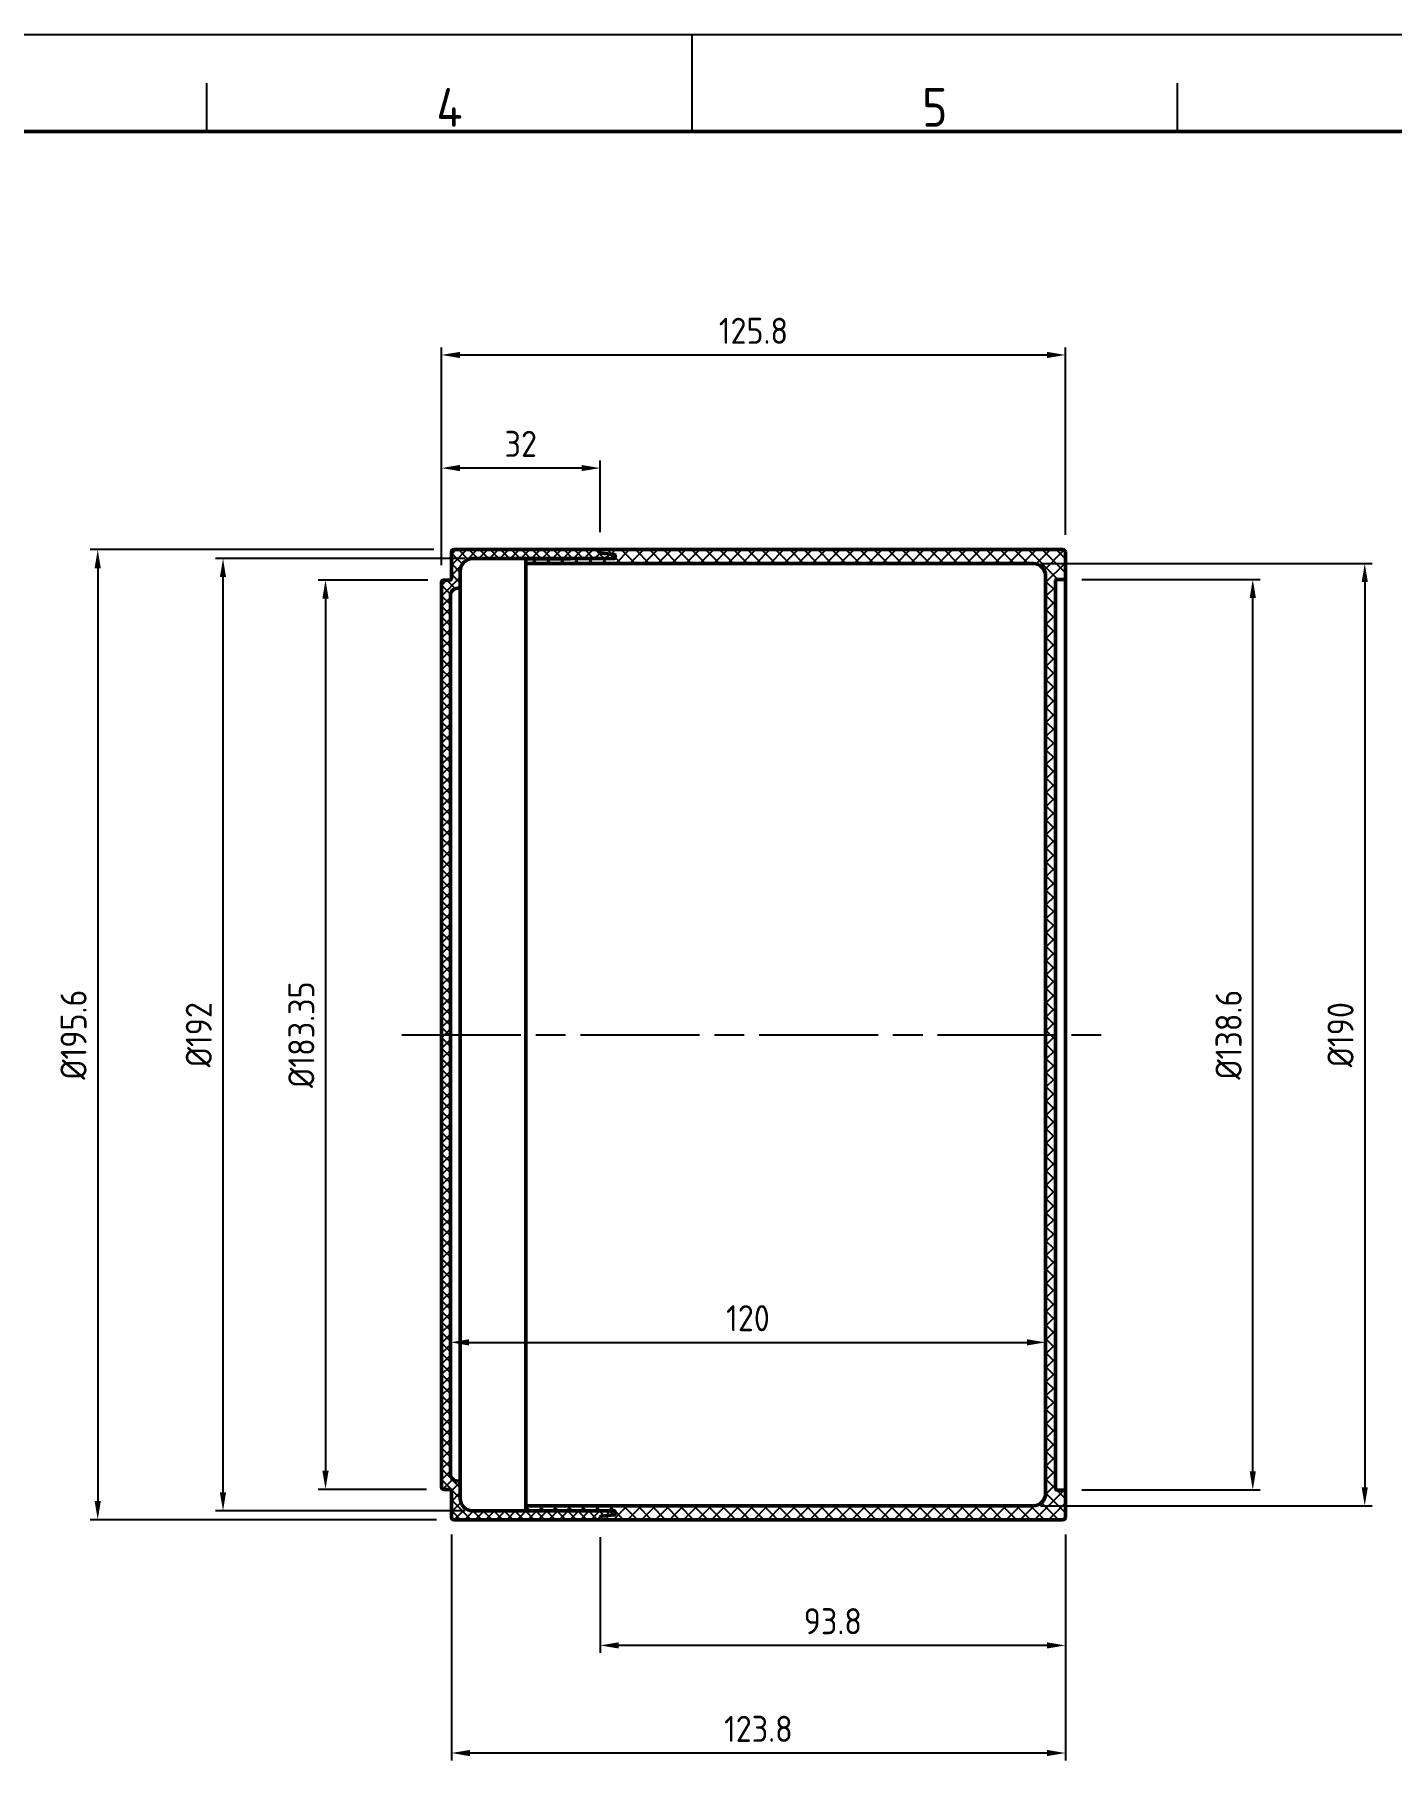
# Model space of a CAD drawing. Extents: x 0 to 822, y 0 to 581.
# Drawn here: x 278.4 to 551.9, y 233.2 to 581.2 of the extents above; entities that cross this region are included whole.
import ezdxf
from ezdxf.enums import TextEntityAlignment as Align

# ---------------------------------------------------------------- set-up
doc = ezdxf.new("R2010")
doc.units = 0
doc.header["$LTSCALE"] = 2
doc.linetypes.add('AM_ISO08W050', pattern=[18, 12, -1.5, 3, -1.5])
doc.layers.get('0').update_dxf_attribs({"linetype": 'CONTINUOUS'})
doc.layers.get('Defpoints').update_dxf_attribs({"linetype": 'CONTINUOUS'})
for name, color, linetype, lineweight in [('AM_0', 7, 'CONTINUOUS', 50), ('AM_5', 3, 'CONTINUOUS', 25), ('AM_7', 4, 'AM_ISO08W050', 25), ('AM_8', 1, 'CONTINUOUS', 25), ('AM_BOR', 7, 'CONTINUOUS', 50)]:
    doc.layers.add(name, color=color, linetype=linetype, lineweight=lineweight)
doc.styles.add('ACISOTS', font='isocp.shx', dxfattribs={"height": 1})
doc.styles.get("Standard").update_dxf_attribs({"font": 'ISOCP.SHX'})
doc.dimstyles.new('AM_ISO', dxfattribs={"dimtxt": 3.5, "dimasz": 2.5, "dimexe": 1, "dimexo": 1, "dimgap": 1.5, "dimtad": 1, "dimdsep": 46, "dimtxsty": 'Standard', "dimcen": 0, "dimclrd": 256, "dimclre": 256, "dimclrt": 2, "dimadec": 0, "dimazin": 2, "dimtp": 0.1, "dimtm": 0.1, "dimtfac": 0.71, "dimtdec": 3, "dimtmove": 0, "dimatfit": 3, "dimfxl": 1, "dimlwd": -1, "dimlwe": -1, "dimarcsym": 0})

# ---------------------------------------------------------------- blocks, each defined once
blk = doc.blocks.new('A3 ZTL')
blk.add_line((401.17, 280.82), (19.57, 280.82))
at = {"layer": 'AM_BOR', "color": 135, "lineweight": 25}
for p, q in [((0, 290.61), (410.96, 290.61)), ((205.48, 280.82), (205.48, 290.61)), ((156.56, 280.82), (156.56, 285.71)), ((254.4, 280.82), (254.4, 285.71))]:
    blk.add_line(p, q, dxfattribs=at)
at = {"layer": 'AM_BOR', "color": 135, "lineweight": 25, "style": 'ACISOTS'}
for s, p in [('4', (181.02, 283.27)), ('5', (229.94, 283.27))]:
    blk.add_text(s, height=3.91, dxfattribs=at).set_placement(p, align=Align.MIDDLE)
blk = doc.blocks.new('*D31')
at = {"layer": 'AM_5'}
for p, q in [((360.42, 474.23), (360.42, 518.11)), ((364.17, 516.61), (482.47, 516.61)), ((486.22, 480.36), (486.22, 518.11))]:
    blk.add_line(p, q, dxfattribs=at)
for points in [[(364.17, 517.23), (364.17, 515.98), (360.42, 516.61)], [(482.47, 517.23), (482.47, 515.98), (486.22, 516.61)]]:
    blk.add_solid(points, dxfattribs=at)
at = {"layer": 'Defpoints', "color": 0}
for p in [(486.22, 516.61), (486.22, 478.86), (360.42, 472.73)]:
    blk.add_point(p, dxfattribs=at)
at = {"layer": 'AM_5', "color": 3, "insert": (423.32, 521.48), "char_height": 5.25, "attachment_point": 5}
blk.add_mtext('125.8', dxfattribs=at)
blk = doc.blocks.new('*D32')
at = {"layer": 'AM_5'}
for p, q in [((360.42, 474.23), (360.42, 495.3)), ((392.42, 480.86), (392.42, 495.3)), ((388.67, 493.8), (364.17, 493.8))]:
    blk.add_line(p, q, dxfattribs=at)
for points in [[(364.17, 494.43), (364.17, 493.18), (360.42, 493.8)], [(388.67, 494.43), (388.67, 493.18), (392.42, 493.8)]]:
    blk.add_solid(points, dxfattribs=at)
at = {"layer": 'Defpoints', "color": 0}
for p in [(360.42, 493.8), (392.42, 479.36), (360.42, 472.73)]:
    blk.add_point(p, dxfattribs=at)
at = {"layer": 'AM_5', "color": 3, "insert": (376.42, 498.68), "char_height": 5.25, "attachment_point": 5}
blk.add_mtext('32', dxfattribs=at)
blk = doc.blocks.new('*D33')
at = {"layer": 'AM_5'}
for p, q in [((362.22, 327.63), (362.22, 316.03)), ((482.22, 327.63), (482.22, 316.03)), ((365.97, 317.53), (478.47, 317.53))]:
    blk.add_line(p, q, dxfattribs=at)
for points in [[(365.97, 318.15), (365.97, 316.9), (362.22, 317.53)], [(478.47, 318.15), (478.47, 316.9), (482.22, 317.53)]]:
    blk.add_solid(points, dxfattribs=at)
at = {"layer": 'Defpoints', "color": 0}
for p in [(362.22, 329.13), (482.22, 329.13), (482.22, 317.53)]:
    blk.add_point(p, dxfattribs=at)
at = {"layer": 'AM_5', "color": 3, "insert": (422.22, 322.4), "char_height": 5.25, "attachment_point": 5}
blk.add_mtext('120', dxfattribs=at)
blk = doc.blocks.new('*D34')
at = {"layer": 'AM_5'}
for p, q in [((486.22, 278.76), (486.22, 254.93)), ((392.42, 278.26), (392.42, 254.93)), ((482.47, 256.43), (396.17, 256.43))]:
    blk.add_line(p, q, dxfattribs=at)
for points in [[(396.17, 257.05), (396.17, 255.8), (392.42, 256.43)], [(482.47, 257.05), (482.47, 255.8), (486.22, 256.43)]]:
    blk.add_solid(points, dxfattribs=at)
at = {"layer": 'Defpoints', "color": 0}
for p in [(392.42, 279.76), (486.22, 280.26), (392.42, 256.43)]:
    blk.add_point(p, dxfattribs=at)
at = {"layer": 'AM_5', "color": 3, "insert": (439.32, 261.3), "char_height": 5.25, "attachment_point": 5}
blk.add_mtext('93.8', dxfattribs=at)
blk = doc.blocks.new('*D35')
at = {"layer": 'AM_5'}
for p, q in [((362.42, 278.76), (362.42, 233.23)), ((486.22, 278.76), (486.22, 233.23)), ((482.47, 234.73), (366.17, 234.73))]:
    blk.add_line(p, q, dxfattribs=at)
for points in [[(366.17, 235.35), (366.17, 234.1), (362.42, 234.73)], [(482.47, 235.35), (482.47, 234.1), (486.22, 234.73)]]:
    blk.add_solid(points, dxfattribs=at)
at = {"layer": 'Defpoints', "color": 0}
for p in [(362.42, 280.26), (486.22, 280.26), (362.42, 234.73)]:
    blk.add_point(p, dxfattribs=at)
at = {"layer": 'AM_5', "color": 3, "insert": (424.32, 239.6), "char_height": 5.25, "attachment_point": 5}
blk.add_mtext('123.8', dxfattribs=at)
blk = doc.blocks.new('*D36')
at = {"layer": 'AM_5'}
for p, q in [((481.22, 474.56), (548.06, 474.56)), ((546.56, 470.81), (546.56, 288.31)), ((481.22, 284.56), (548.06, 284.56))]:
    blk.add_line(p, q, dxfattribs=at)
for points in [[(545.93, 470.81), (547.18, 470.81), (546.56, 474.56)], [(545.93, 288.31), (547.18, 288.31), (546.56, 284.56)]]:
    blk.add_solid(points, dxfattribs=at)
at = {"layer": 'Defpoints', "color": 0}
for p in [(479.72, 474.56), (479.72, 284.56), (546.56, 284.56)]:
    blk.add_point(p, dxfattribs=at)
at = {"layer": 'AM_5', "color": 3, "insert": (541.68, 379.56), "char_height": 5.25, "attachment_point": 5, "rotation": 90}
blk.add_mtext('%%C190', dxfattribs=at)
blk = doc.blocks.new('*D37')
at = {"layer": 'AM_5'}
for p, q in [((489.52, 471.36), (525.48, 471.36)), ((523.98, 291.51), (523.98, 467.61)), ((489.52, 287.76), (525.48, 287.76))]:
    blk.add_line(p, q, dxfattribs=at)
for points in [[(523.36, 467.61), (524.61, 467.61), (523.98, 471.36)], [(523.36, 291.51), (524.61, 291.51), (523.98, 287.76)]]:
    blk.add_solid(points, dxfattribs=at)
at = {"layer": 'Defpoints', "color": 0}
for p in [(488.02, 471.36), (523.98, 471.36), (488.02, 287.76)]:
    blk.add_point(p, dxfattribs=at)
at = {"layer": 'AM_5', "color": 3, "insert": (519.11, 379.56), "char_height": 5.25, "attachment_point": 5, "rotation": 90}
blk.add_mtext('%%C138.6', dxfattribs=at)
blk = doc.blocks.new('*D38')
at = {"layer": 'AM_5'}
for p, q in [((358.92, 477.36), (289.63, 477.36)), ((291.13, 473.61), (291.13, 285.51)), ((359.42, 281.76), (289.63, 281.76))]:
    blk.add_line(p, q, dxfattribs=at)
for points in [[(290.51, 473.61), (291.76, 473.61), (291.13, 477.36)], [(290.51, 285.51), (291.76, 285.51), (291.13, 281.76)]]:
    blk.add_solid(points, dxfattribs=at)
at = {"layer": 'Defpoints', "color": 0}
for p in [(360.42, 477.36), (291.13, 281.76), (360.92, 281.76)]:
    blk.add_point(p, dxfattribs=at)
at = {"layer": 'AM_5', "color": 3, "insert": (286.26, 379.56), "char_height": 5.25, "attachment_point": 5, "rotation": 90}
blk.add_mtext('%%C195.6', dxfattribs=at)
blk = doc.blocks.new('*D39')
at = {"layer": 'AM_5'}
for p, q in [((365.22, 475.56), (314.89, 475.56)), ((316.39, 287.31), (316.39, 471.81)), ((365.22, 283.56), (314.89, 283.56))]:
    blk.add_line(p, q, dxfattribs=at)
for points in [[(315.76, 471.81), (317.01, 471.81), (316.39, 475.56)], [(315.76, 287.31), (317.01, 287.31), (316.39, 283.56)]]:
    blk.add_solid(points, dxfattribs=at)
at = {"layer": 'Defpoints', "color": 0}
for p in [(316.39, 475.56), (366.72, 475.56), (366.72, 283.56)]:
    blk.add_point(p, dxfattribs=at)
at = {"layer": 'AM_5', "color": 3, "insert": (311.51, 379.56), "char_height": 5.25, "attachment_point": 5, "rotation": 90}
blk.add_mtext('%%C192', dxfattribs=at)
blk = doc.blocks.new('*D40')
at = {"layer": 'AM_5'}
for p, q in [((357.65, 471.23), (335.55, 471.23)), ((337.05, 467.48), (337.05, 291.63)), ((357.42, 287.88), (335.55, 287.88))]:
    blk.add_line(p, q, dxfattribs=at)
for points in [[(336.43, 467.48), (337.68, 467.48), (337.05, 471.23)], [(336.43, 291.63), (337.68, 291.63), (337.05, 287.88)]]:
    blk.add_solid(points, dxfattribs=at)
at = {"layer": 'Defpoints', "color": 0}
for p in [(359.15, 471.23), (337.05, 287.88), (358.92, 287.88)]:
    blk.add_point(p, dxfattribs=at)
at = {"layer": 'AM_5', "color": 3, "insert": (332.18, 379.56), "char_height": 5.25, "attachment_point": 5, "rotation": 90}
blk.add_mtext('%%c183.35', dxfattribs=at)

msp = doc.modelspace()

# ---------------------------------------------------------------- hatches: boundary and pattern name
at = {"layer": 'AM_8'}
h = msp.add_hatch(dxfattribs=at)
h.set_pattern_fill('_U', color=256, scale=1.5, angle=45, style=0, double=1, pattern_type=0)
h.set_pattern_definition([(45, (243.7779, 64.9816), (-1.06066, 1.06066), []), (135, (243.7779, 64.9816), (-1.06066, -1.06066), [])])
edge = h.paths.add_edge_path()
edge.add_line((360.921, 287.882), (362.221, 287.882))
edge.add_arc((362.221, 287.682), 0.2, 0, 90, ccw=False)
edge.add_line((362.421, 287.682), (362.421, 282.257))
edge.add_arc((362.921, 282.257), 0.5, 180, 270)
edge.add_line((362.921, 281.757), (392.421, 281.757))
edge.add_line((392.421, 281.757), (392.421, 282.276))
edge.add_arc((392.621, 282.276), 0.2, 95.71059, 180, ccw=False)
edge.add_line((392.601, 282.475), (395.241, 282.739))
edge.add_arc((395.221, 282.938), 0.2, 275.71059, 360)
edge.add_line((395.421, 282.938), (395.421, 283.357))
edge.add_arc((395.221, 283.357), 0.2, 0, 90)
edge.add_line((395.221, 283.557), (366.721, 283.557))
edge.add_arc((366.721, 286.057), 2.5, 180, 270, ccw=False)
edge.add_line((364.221, 286.057), (364.221, 289.057))
edge.add_arc((363.721, 289.057), 0.5, 0, 90)
edge.add_arc((363.721, 291.057), 1.5, 180, 270, ccw=False)
edge.add_line((362.221, 291.057), (362.221, 468.057))
edge.add_arc((363.721, 468.057), 1.5, 90, 180, ccw=False)
edge.add_arc((363.721, 470.057), 0.5, 270, 360)
edge.add_line((364.221, 470.057), (364.221, 473.057))
edge.add_arc((366.721, 473.057), 2.5, 90, 180, ccw=False)
edge.add_line((366.721, 475.557), (395.221, 475.557))
edge.add_arc((395.221, 475.757), 0.2, 270, 360)
edge.add_line((395.421, 475.757), (395.421, 476.176))
edge.add_arc((395.221, 476.176), 0.2, 0, 84.28941)
edge.add_line((395.241, 476.375), (392.601, 476.639))
edge.add_arc((392.621, 476.838), 0.2, 180, 264.28941, ccw=False)
edge.add_line((392.421, 476.838), (392.421, 477.357))
edge.add_line((392.421, 477.357), (362.921, 477.357))
edge.add_arc((362.921, 476.857), 0.5, 90, 180)
edge.add_line((362.421, 476.857), (362.421, 471.432))
edge.add_arc((362.221, 471.432), 0.2, -90, 0, ccw=False)
edge.add_line((362.221, 471.232), (360.921, 471.232))
edge.add_arc((360.921, 470.732), 0.5, 90, 180)
edge.add_line((360.421, 470.732), (360.421, 288.382))
edge.add_arc((360.921, 288.382), 0.5, 180, 270)
h = msp.add_hatch(dxfattribs=at)
h.set_pattern_fill('_U', color=256, scale=2, angle=45, style=0, double=1, pattern_type=0)
h.set_pattern_definition([(45, (203.7779, 64.9816), (-1.4142136, 1.4142136), []), (135, (203.7779, 64.9816), (-1.4142136, -1.4142136), [])])
edge = h.paths.add_edge_path()
edge.add_line((485.721, 477.357), (392.421, 477.357))
edge.add_line((392.421, 477.357), (392.421, 476.838))
edge.add_arc((392.621, 476.838), 0.2, 180, 264.28941)
edge.add_line((392.601, 476.639), (395.331, 476.366))
edge.add_arc((395.321, 476.267), 0.1, 0, 84.28941, ccw=False)
edge.add_line((395.421, 476.267), (395.421, 475.657))
edge.add_arc((395.321, 475.657), 0.1, -89.68169, 0, ccw=False)
edge.add_line((395.321, 475.557), (377.669, 475.459))
edge.add_arc((377.671, 475.209), 0.25, 90.31831, 180)
edge.add_line((377.421, 475.209), (377.421, 474.807))
edge.add_arc((377.671, 474.807), 0.25, 180, 270)
edge.add_line((377.671, 474.557), (479.721, 474.557))
edge.add_arc((479.721, 472.057), 2.5, 0, 90, ccw=False)
edge.add_line((482.221, 472.057), (482.221, 287.057))
edge.add_arc((479.721, 287.057), 2.5, 270, 360, ccw=False)
edge.add_line((479.721, 284.557), (377.671, 284.557))
edge.add_arc((377.671, 284.307), 0.25, 90, 180)
edge.add_line((377.421, 284.307), (377.421, 283.906))
edge.add_arc((377.671, 283.906), 0.25, 180, 269.68169)
edge.add_line((377.669, 283.656), (395.321, 283.558))
edge.add_arc((395.321, 283.458), 0.1, 0, 89.68169, ccw=False)
edge.add_line((395.421, 283.458), (395.421, 282.848))
edge.add_arc((395.321, 282.848), 0.1, -84.28941, 0, ccw=False)
edge.add_line((395.331, 282.748), (392.601, 282.475))
edge.add_arc((392.621, 282.276), 0.2, 95.71059, 180)
edge.add_line((392.421, 282.276), (392.421, 281.757))
edge.add_line((392.421, 281.757), (485.721, 281.757))
edge.add_arc((485.721, 282.257), 0.5, 270, 360)
edge.add_line((486.221, 282.257), (486.221, 287.557))
edge.add_arc((486.021, 287.557), 0.2, 0, 90)
edge.add_line((486.021, 287.757), (484.421, 287.757))
edge.add_arc((484.421, 287.957), 0.2, 180, 270, ccw=False)
edge.add_line((484.221, 287.957), (484.221, 471.157))
edge.add_arc((484.421, 471.157), 0.2, 90, 180, ccw=False)
edge.add_line((484.421, 471.357), (486.021, 471.357))
edge.add_arc((486.021, 471.557), 0.2, 270, 360)
edge.add_line((486.221, 471.557), (486.221, 476.857))
edge.add_arc((485.721, 476.857), 0.5, 0, 90)

# ---------------------------------------------------------------- linework, layer by layer
at = {"layer": 'AM_0'}
for p, q in [((362.421, 471.432), (362.421, 476.857)), ((392.421, 477.357), (362.921, 477.357)), ((392.421, 477.357), (392.421, 476.838)), ((392.421, 477.357), (485.721, 477.357)), ((392.421, 476.838), (392.421, 477.357)), ((486.221, 471.557), (486.221, 476.857)), ((395.221, 475.557), (366.721, 475.557)), ((377.421, 475.209), (377.421, 474.807)), ((377.421, 284.307), (377.421, 474.807)), ((395.321, 475.557), (377.669, 475.459)), ((377.671, 474.557), (479.721, 474.557)), ((392.601, 476.639), (395.331, 476.366)), ((395.241, 476.375), (392.601, 476.639)), ((395.421, 476.267), (395.421, 475.657)), ((395.421, 476.176), (395.421, 475.757)), ((360.421, 288.382), (360.421, 470.732)), ((360.921, 471.232), (362.221, 471.232)), ((364.221, 470.057), (364.221, 473.057)), ((364.221, 289.057), (364.221, 470.057)), ((482.221, 287.057), (482.221, 472.057)), ((484.221, 471.157), (484.221, 287.957)), ((484.421, 471.357), (486.021, 471.357)), ((486.221, 471.557), (486.221, 287.557)), ((362.221, 468.057), (362.221, 291.057)), ((363.721, 469.557), (363.721, 469.557)), ((363.721, 289.557), (363.721, 289.557)), ((364.221, 289.057), (364.221, 286.057)), ((360.921, 287.882), (362.221, 287.882)), ((362.421, 287.682), (362.421, 282.257)), ((484.421, 287.757), (486.021, 287.757)), ((486.221, 287.557), (486.221, 282.257)), ((395.221, 283.557), (366.721, 283.557)), ((377.421, 283.906), (377.421, 284.307)), ((395.321, 283.558), (377.669, 283.656)), ((377.671, 284.557), (479.721, 284.557)), ((392.421, 282.276), (392.421, 281.757)), ((392.421, 281.757), (392.421, 282.276)), ((392.601, 282.475), (395.331, 282.748)), ((395.241, 282.739), (392.601, 282.475)), ((395.421, 282.848), (395.421, 283.458)), ((395.421, 282.938), (395.421, 283.357)), ((392.421, 281.757), (362.921, 281.757)), ((392.421, 281.757), (485.721, 281.757))]:
    msp.add_line(p, q, dxfattribs=at)
for centre, radius, start, end in [((362.921, 476.857), 0.5, 90, 180), ((392.621, 476.838), 0.2, 180, 264.28941), ((392.621, 476.838), 0.2, 180, 264.28941), ((485.721, 476.857), 0.5, 0, 90), ((366.721, 473.057), 2.5, 90, 180), ((377.671, 475.209), 0.25, 90.31831, 180), ((377.671, 474.807), 0.25, 180, 270), ((395.221, 475.757), 0.2, 270, 0), ((395.221, 476.176), 0.2, 0, 84.28941), ((395.321, 475.657), 0.1, 270.31831, 0), ((395.321, 476.267), 0.1, 0, 84.28941), ((479.721, 472.057), 2.5, 0, 90), ((360.921, 470.732), 0.5, 90, 180), ((362.221, 471.432), 0.2, 270, 0), ((363.721, 470.057), 0.5, 270, 0), ((484.421, 471.157), 0.2, 90, 180), ((486.021, 471.557), 0.2, 270, 0), ((363.721, 468.057), 1.5, 90, 180), ((363.721, 291.057), 1.5, 180, 270), ((363.721, 289.057), 0.5, 0, 90), ((360.921, 288.382), 0.5, 180, 270), ((362.221, 287.682), 0.2, 0, 90), ((366.721, 286.057), 2.5, 180, 270), ((479.721, 287.057), 2.5, 270, 0), ((484.421, 287.957), 0.2, 180, 270), ((486.021, 287.557), 0.2, 0, 90), ((362.921, 282.257), 0.5, 180, 270), ((377.671, 284.307), 0.25, 90, 180), ((377.671, 283.906), 0.25, 180, 269.68169), ((392.621, 282.276), 0.2, 95.71059, 180), ((392.621, 282.276), 0.2, 95.71059, 180), ((395.221, 283.357), 0.2, 0, 90), ((395.221, 282.938), 0.2, 275.71059, 0), ((395.321, 283.458), 0.1, 0, 89.68169), ((395.321, 282.848), 0.1, 275.71059, 0), ((485.721, 282.257), 0.5, 270, 0)]:
    msp.add_arc(centre, radius, start, end, dxfattribs=at)
at = {"layer": 'AM_7'}
msp.add_line((352.45, 379.557), (493.49, 379.557), dxfattribs=at)

# ---------------------------------------------------------------- block references
at = {"layer": 'AM_0', "lineweight": 0, "xscale": 2, "yscale": 2, "zscale": 2}
msp.add_blockref('A3 ZTL', (0, 0), dxfattribs=at)

# ---------------------------------------------------------------- dimensions: what is measured, and where the dimension line sits
at = {"layer": 'AM_5'}
for base, p1, p2, picture, middle in [((486.221, 516.605), (360.421, 472.732), (486.221, 478.857), '*D31', (423.321, 521.481)), ((360.421, 493.8), (392.421, 479.357), (360.421, 472.732), '*D32', (376.421, 498.676)), ((482.221, 317.526), (362.221, 329.129), (482.221, 329.129), '*D33', (422.221, 322.401)), ((362.421, 234.726), (486.221, 280.257), (362.421, 280.257), '*D35', (424.321, 239.601)), ((392.421, 256.426), (486.221, 280.257), (392.421, 279.757), '*D34', (439.321, 261.301))]:
    dim = msp.add_linear_dim(base=base, p1=p1, p2=p2, dimstyle='AM_ISO', override={"dimscale": 1.5, "dimclrt": 3, "dimadec": 2, "dimtp": 0, "dimtm": 0.12, "dimtdec": 2}, dxfattribs=at)
    dim.commit()
    dim.dimension.update_dxf_attribs({"geometry": picture, "text_midpoint": middle})
for base, p1, p2, text, picture, middle in [((291.131, 281.757), (360.421, 477.357), (360.921, 281.757), '%%C195.6', '*D38', (286.256, 379.557)), ((316.387, 475.557), (366.721, 283.557), (366.721, 475.557), '%%C192', '*D39', (311.511, 379.557)), ((546.556, 284.557), (479.721, 474.557), (479.721, 284.557), '%%C190', '*D36', (541.681, 379.557)), ((337.051, 287.882), (359.147, 471.232), (358.921, 287.882), '%%c183.35', '*D40', (332.176, 379.557)), ((523.984, 471.357), (488.021, 287.757), (488.021, 471.357), '%%C138.6', '*D37', (519.109, 379.557))]:
    dim = msp.add_linear_dim(base=base, p1=p1, p2=p2, angle=90, text=text, dimstyle='AM_ISO', override={"dimscale": 1.5, "dimclrt": 3, "dimadec": 2, "dimtp": 0, "dimtm": 0.12, "dimtdec": 2}, dxfattribs=at)
    dim.commit()
    dim.dimension.update_dxf_attribs({"geometry": picture, "text_midpoint": middle})

doc.saveas('drawing.dxf')
